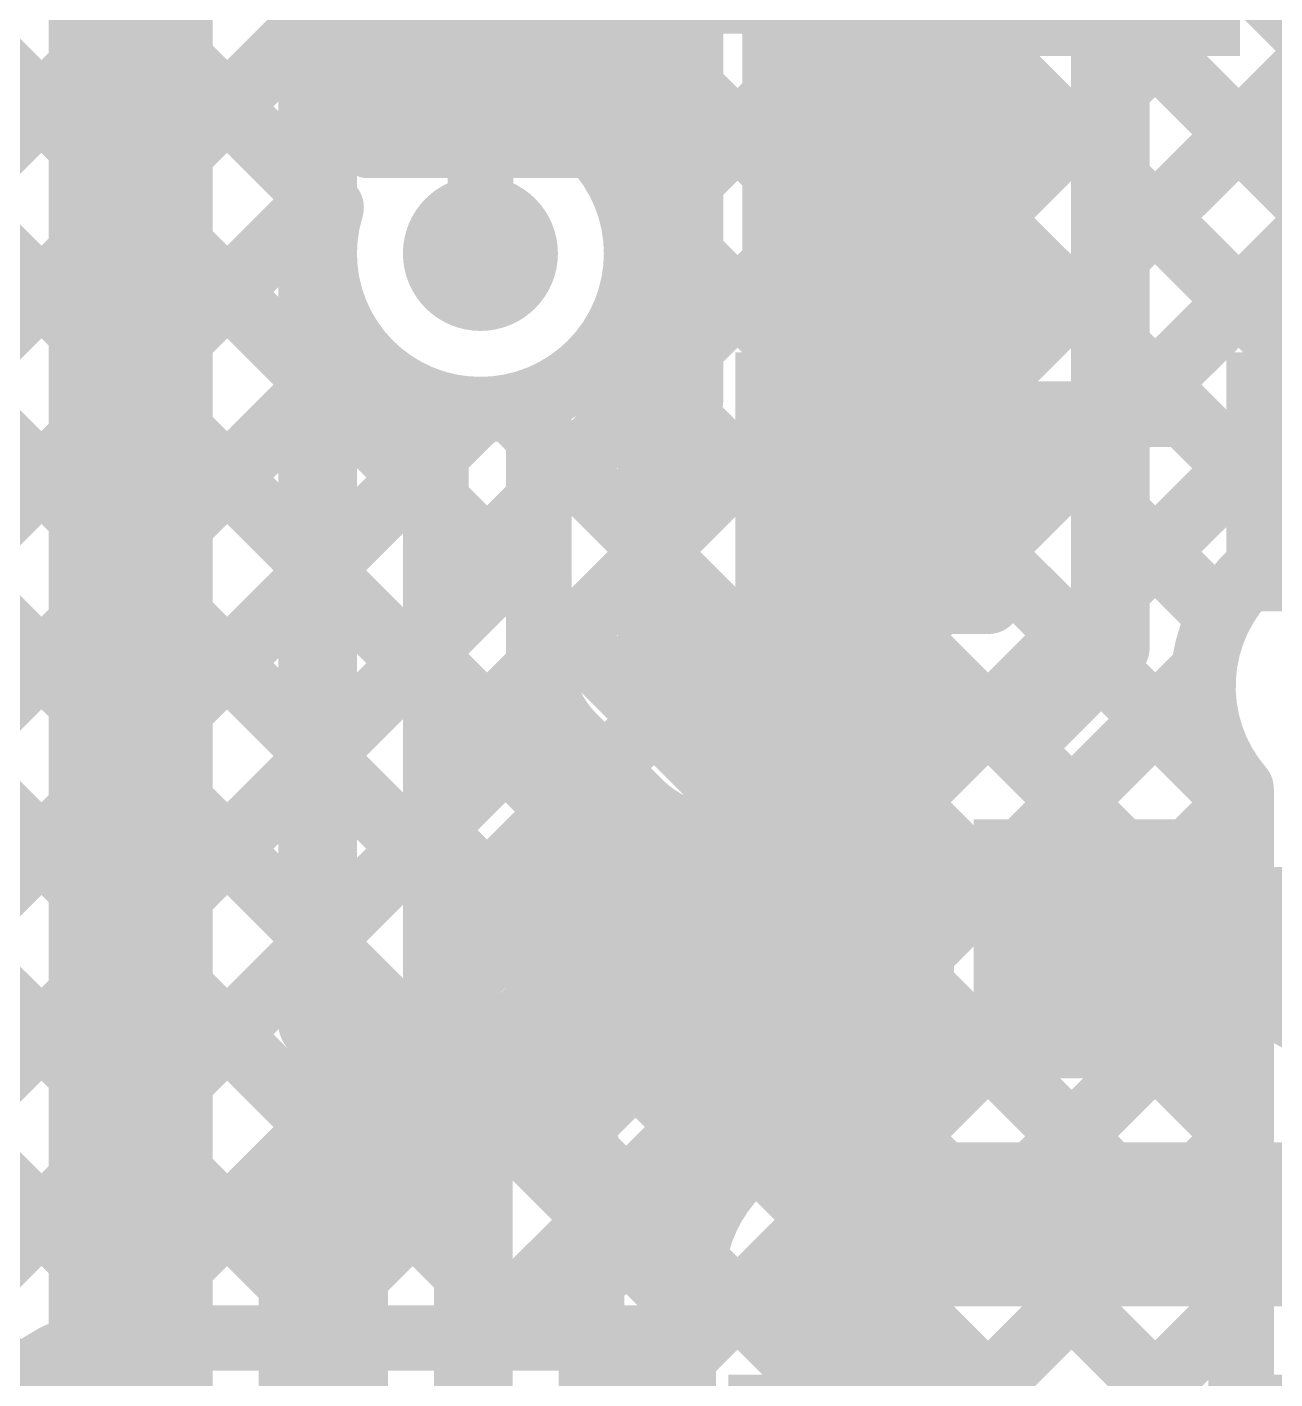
# Model space of a CAD drawing. Header units: millimetres. Extents: x 0.79 to 4.38, y 0.99 to 3.94.
# Drawn here: x 1.61 to 1.8002, y 3.0304 to 3.2365 of the extents above; entities that cross this region are included whole.
import ezdxf

# ---------------------------------------------------------------- set-up
doc = ezdxf.new("R2010")
doc.units = ezdxf.units.MM
doc.header["$MEASUREMENT"] = 0
for name, color, linetype in [('BottomLayer', 5, 'Continuous'), ('BottomOverlay', 54, 'Continuous'), ('BottomPaste', 16, 'Continuous'), ('BottomSolder', 6, 'Continuous'), ('MultiLayer', 9, 'Continuous'), ('TopLayer', 1, 'Continuous'), ('ViaHoleLayer', 16, 'Continuous')]:
    doc.layers.add(name, color=color, linetype=linetype)

# ---------------------------------------------------------------- blocks, each defined once
blk = doc.blocks.new('R__0402_B_105')
at = {"layer": 'BottomLayer'}
for points in [[(-0.0275, 0.0125), (-0.0275, -0.0125), (-0.0095, 0.0125), (-0.0095, -0.0125)], [(0.0095, 0.0125), (0.0095, -0.0125), (0.0275, 0.0125), (0.0275, -0.0125)]]:
    blk.add_solid(points, dxfattribs=at)
at = {"layer": 'BottomOverlay', "const_width": 0.005}
for points in [[(-0.0325, 0.0175), (-0.0325, -0.0175)], [(-0.0325, 0.0175), (-0.0085, 0.0175)], [(0.0085, 0.0175), (0.0325, 0.0175)], [(0.0325, 0.0175), (0.0325, -0.0175)], [(-0.0325, -0.0175), (-0.0085, -0.0175)], [(0.0085, -0.0175), (0.0325, -0.0175)]]:
    blk.add_lwpolyline(points, dxfattribs=at)
at = {"layer": 'BottomOverlay', "const_width": 0.0025}
for points in [[(-0.03375, 0.0175, 1), (-0.03125, 0.0175, 1)], [(-0.03375, 0.0175, 1), (-0.03125, 0.0175, 1)], [(-0.00975, 0.0175, 1), (-0.00725, 0.0175, 1)], [(0.00725, 0.0175, 1), (0.00975, 0.0175, 1)], [(0.03125, 0.0175, 1), (0.03375, 0.0175, 1)], [(0.03125, 0.0175, 1), (0.03375, 0.0175, 1)], [(-0.03375, -0.0175, 1), (-0.03125, -0.0175, 1)], [(-0.03375, -0.0175, 1), (-0.03125, -0.0175, 1)], [(-0.00975, -0.0175, 1), (-0.00725, -0.0175, 1)], [(0.00725, -0.0175, 1), (0.00975, -0.0175, 1)], [(0.03125, -0.0175, 1), (0.03375, -0.0175, 1)], [(0.03125, -0.0175, 1), (0.03375, -0.0175, 1)]]:
    blk.add_lwpolyline(points, format="xyb", close=True, dxfattribs=at)
at = {"layer": 'BottomPaste'}
for points in [[(-0.0275, 0.0125), (-0.0275, -0.0125), (-0.0095, 0.0125), (-0.0095, -0.0125)], [(0.0095, 0.0125), (0.0095, -0.0125), (0.0275, 0.0125), (0.0275, -0.0125)]]:
    blk.add_solid(points, dxfattribs=at)
at = {"layer": 'BottomSolder'}
for points in [[(-0.0315, 0.0165), (-0.0315, -0.0165), (-0.0055, 0.0165), (-0.0055, -0.0165)], [(0.0055, 0.0165), (0.0055, -0.0165), (0.0315, 0.0165), (0.0315, -0.0165)]]:
    blk.add_solid(points, dxfattribs=at)
blk = doc.blocks.new('SOT23_3_B_149')
at = {"layer": 'BottomLayer'}
for points in [[(-0.02166, 0.0580708), (-0.053156, 0.0580708), (-0.02166, 0.0265748), (-0.053156, 0.0265748)], [(0.0531431, 0.0580708), (0.0216471, 0.0580708), (0.0531431, 0.0265748), (0.0216471, 0.0265748)], [(0.0157416, -0.0265749), (-0.0157544, -0.0265749), (0.0157416, -0.0580709), (-0.0157544, -0.0580709)]]:
    blk.add_solid(points, dxfattribs=at)
at = {"layer": 'BottomOverlay'}
for points, const_width in [([(-0.0640851, 0.068, 1), (-0.0739277, 0.068, 1)], 0.0098425), ([(-0.0763883, 0.068, 1), (-0.0714671, 0.068, 1)], 0.0049212), ([(-0.0665457, 0.068, 1), (-0.0616245, 0.068, 1)], 0.0049212), ([(-0.0135064, 0.032, 1), (-0.0085064, 0.032, 1)], 0.005), ([(0.0084936, 0.032, 1), (0.0134936, 0.032, 1)], 0.005), ([(-0.0665064, 0.03, 1), (-0.0615064, 0.03, 1)], 0.005), ([(0.0614936, 0.03, 1), (0.0664936, 0.03, 1)], 0.005), ([(0.0264936, -0.031, 1), (0.0314936, -0.031, 1)], 0.005), ([(0.0614936, -0.031, 1), (0.0664936, -0.031, 1)], 0.005), ([(0.0614936, -0.031, 1), (0.0664936, -0.031, 1)], 0.005), ([(-0.0665064, -0.032, 1), (-0.0615064, -0.032, 1)], 0.005), ([(-0.0665064, -0.032, 1), (-0.0615064, -0.032, 1)], 0.005), ([(-0.0315064, -0.032, 1), (-0.0265064, -0.032, 1)], 0.005)]:
    blk.add_lwpolyline(points, format="xyb", close=True, dxfattribs=dict(at, const_width=const_width))
at = {"layer": 'BottomOverlay', "const_width": 0.01}
for points in [[(0.0109936, 0.032), (-0.0110064, 0.032)], [(-0.0640064, 0.03), (-0.0640064, -0.032)], [(0.0639936, 0.03), (0.0639936, -0.031)], [(0.0639936, -0.031), (0.0289936, -0.031)], [(-0.0290064, -0.032), (-0.0640064, -0.032)]]:
    blk.add_lwpolyline(points, dxfattribs=at)
at = {"layer": 'BottomPaste'}
for points in [[(-0.02166, 0.0580708), (-0.053156, 0.0580708), (-0.02166, 0.0265748), (-0.053156, 0.0265748)], [(0.0531431, 0.0580708), (0.0216471, 0.0580708), (0.0531431, 0.0265748), (0.0216471, 0.0265748)], [(0.0157416, -0.0265749), (-0.0157544, -0.0265749), (0.0157416, -0.0580709), (-0.0157544, -0.0580709)]]:
    blk.add_solid(points, dxfattribs=at)
at = {"layer": 'BottomSolder'}
for points in [[(-0.01766, 0.0620708), (-0.057156, 0.0620708), (-0.01766, 0.0225748), (-0.057156, 0.0225748)], [(0.0571431, 0.0620708), (0.0176471, 0.0620708), (0.0571431, 0.0225748), (0.0176471, 0.0225748)], [(0.0197416, -0.0225749), (-0.0197544, -0.0225749), (0.0197416, -0.0620709), (-0.0197544, -0.0620709)]]:
    blk.add_solid(points, dxfattribs=at)
blk = doc.blocks.new('SOT23_3_B_154')
at = {"layer": 'BottomLayer'}
for points in [[(-0.02166, 0.0580708), (-0.053156, 0.0580708), (-0.02166, 0.0265748), (-0.053156, 0.0265748)], [(0.0531431, 0.0580708), (0.0216471, 0.0580708), (0.0531431, 0.0265748), (0.0216471, 0.0265748)], [(0.0157416, -0.0265749), (-0.0157544, -0.0265749), (0.0157416, -0.0580709), (-0.0157544, -0.0580709)]]:
    blk.add_solid(points, dxfattribs=at)
at = {"layer": 'BottomOverlay'}
for points, const_width in [([(-0.0640851, 0.068, 1), (-0.0739277, 0.068, 1)], 0.0098425), ([(-0.0763883, 0.068, 1), (-0.0714671, 0.068, 1)], 0.0049212), ([(-0.0665457, 0.068, 1), (-0.0616245, 0.068, 1)], 0.0049212), ([(-0.0135064, 0.032, 1), (-0.0085064, 0.032, 1)], 0.005), ([(0.0084936, 0.032, 1), (0.0134936, 0.032, 1)], 0.005), ([(-0.0665064, 0.03, 1), (-0.0615064, 0.03, 1)], 0.005), ([(0.0614936, 0.03, 1), (0.0664936, 0.03, 1)], 0.005), ([(0.0264936, -0.031, 1), (0.0314936, -0.031, 1)], 0.005), ([(0.0614936, -0.031, 1), (0.0664936, -0.031, 1)], 0.005), ([(0.0614936, -0.031, 1), (0.0664936, -0.031, 1)], 0.005), ([(-0.0665064, -0.032, 1), (-0.0615064, -0.032, 1)], 0.005), ([(-0.0665064, -0.032, 1), (-0.0615064, -0.032, 1)], 0.005), ([(-0.0315064, -0.032, 1), (-0.0265064, -0.032, 1)], 0.005)]:
    blk.add_lwpolyline(points, format="xyb", close=True, dxfattribs=dict(at, const_width=const_width))
at = {"layer": 'BottomOverlay', "const_width": 0.01}
for points in [[(0.0109936, 0.032), (-0.0110064, 0.032)], [(-0.0640064, 0.03), (-0.0640064, -0.032)], [(0.0639936, 0.03), (0.0639936, -0.031)], [(0.0639936, -0.031), (0.0289936, -0.031)], [(-0.0290064, -0.032), (-0.0640064, -0.032)]]:
    blk.add_lwpolyline(points, dxfattribs=at)
at = {"layer": 'BottomPaste'}
for points in [[(-0.02166, 0.0580708), (-0.053156, 0.0580708), (-0.02166, 0.0265748), (-0.053156, 0.0265748)], [(0.0531431, 0.0580708), (0.0216471, 0.0580708), (0.0531431, 0.0265748), (0.0216471, 0.0265748)], [(0.0157416, -0.0265749), (-0.0157544, -0.0265749), (0.0157416, -0.0580709), (-0.0157544, -0.0580709)]]:
    blk.add_solid(points, dxfattribs=at)
at = {"layer": 'BottomSolder'}
for points in [[(-0.01766, 0.0620708), (-0.057156, 0.0620708), (-0.01766, 0.0225748), (-0.057156, 0.0225748)], [(0.0571431, 0.0620708), (0.0176471, 0.0620708), (0.0571431, 0.0225748), (0.0176471, 0.0225748)], [(0.0197416, -0.0225749), (-0.0197544, -0.0225749), (0.0197416, -0.0620709), (-0.0197544, -0.0620709)]]:
    blk.add_solid(points, dxfattribs=at)

msp = doc.modelspace()

# ---------------------------------------------------------------- linework, layer by layer
at = {"layer": 'BottomLayer'}
for points, const_width in [([(1.2190021, 3.6741798), (1.654588, 3.2385939)], 0.01), ([(1.2244241, 3.6404735), (1.654588, 3.2103096)], 0.01), ([(1.2215683, 3.615045), (1.688, 3.1486133)], 0.01), ([(1.2143693, 3.5939597), (1.7330143, 3.0753147)], 0.01), ([(1.4436106, 3.3364341), (1.7182467, 3.061798)], 0.01), ([(1.737693, 3.202), (1.737693, 3.2891772)], 0.025), ([(1.4737997, 3.2779607), (1.7112757, 3.0404847)], 0.01), ([(1.7473464, 3.2240748), (1.7473464, 3.279571)], 0.01), ([(1.471356, 3.0835611), (1.654588, 3.2667931)], 0.01), ([(1.706, 3.141), (1.706, 3.257)], 0.012), ([(1.724, 3.149), (1.724, 3.257)], 0.01), ([(1.724, 3.2540348), (1.7473464, 3.2306884)], 0.01), ([(1.7750945, 3.1420945), (1.7750945, 3.2518229)], 0.012), ([(1.4755733, 3.2479028), (1.686799, 3.0366771)], 0.01), ([(1.654588, 3.209), (1.654588, 3.246)], 0.01), ([(1.724, 3.2230679), (1.7473464, 3.2464143)], 0.01), ([(1.476992, 3.0609128), (1.654588, 3.2385088)], 0.01), ([(1.7473464, 3.2306884), (1.75396, 3.2240748)], 0.01), ([(1.4665106, 3.2286812), (1.6585147, 3.0366771)], 0.01), ([(1.679088, 3.2027253), (1.679088, 3.23)], 0.01), ([(1.724, 3.2257505), (1.7570945, 3.192656)], 0.01), ([(1.724, 3.1947836), (1.7532912, 3.2240748)], 0.01), ([(1.7473464, 3.2240748), (1.7570945, 3.2240748)], 0.01), ([(1.75396, 3.2240748), (1.7570945, 3.2209403)], 0.01), ([(1.7570945, 3.1495503), (1.7570945, 3.2240748)], 0.01), ([(1.4515931, 3.2153144), (1.6302304, 3.0366771)], 0.01), ([(1.3855, 2.9411365), (1.654588, 3.2102245)], 0.01), ([(1.4303475, 3.2082757), (1.6087921, 3.0298311)], 0.01), ([(1.737693, 3.1671772), (1.737693, 3.202)], 0.025), ([(1.679088, 3.2027253), (1.679091, 3.2027223)], 0.01), ([(1.724, 3.1664993), (1.7570945, 3.1995938)], 0.01), ([(1.724, 3.1974662), (1.7570945, 3.1643717)], 0.01), ([(1.4351752, 2.9625274), (1.6601797, 3.1875319)], 0.01), ([(1.6857566, 3.179141), (1.688, 3.1768976)], 0.01), ([(1.688, 3.141), (1.688, 3.1799185)], 0.01), ([(1.4599321, 2.959), (1.6791211, 3.178189)], 0.01), ([(1.734785, 3.149), (1.7570945, 3.1713095)], 0.01), ([(1.724, 3.1691819), (1.7441819, 3.149)], 0.01), ([(1.4858759, 2.9566595), (1.688, 3.1587836)], 0.01), ([(1.724, 3.149), (1.7565442, 3.149)], 0.01), ([(1.706, 3.141), (1.716, 3.131)], 0.012), ([(1.764, 3.131), (1.7750945, 3.1420945)], 0.012), ([(1.5004782, 2.9429775), (1.6900873, 3.1325866)], 0.01), ([(1.716, 3.131), (1.764, 3.131)], 0.012), ([(1.6932958, 3.1282484), (1.7032484, 3.1182958)], 0.01), ([(1.622199, 3.036414), (1.7036706, 3.1178856)], 0.01), ([(1.6507464, 3.0366771), (1.7270693, 3.113)], 0.01), ([(1.716, 3.113), (1.7462519, 3.113)], 0.01), ([(1.7236133, 3.113), (1.7462519, 3.0903614)], 0.01), ([(1.7462519, 3.0785), (1.7462519, 3.113)], 0.01), ([(1.6790219, 3.0366683), (1.7462519, 3.1038983)], 0.01), ([(1.774, 3.096), (1.852, 3.096)], 0.025), ([(1.7184752, 3.0620289), (1.7277468, 3.0713005)], 0.01), ([(1.7357757, 3.0446812), (1.7450945, 3.054)], 0.025), ([(1.7450945, 3.054), (1.849, 3.054)], 0.025), ([(1.7357757, 3.0121771), (1.7357757, 3.0446812)], 0.025), ([(1.7112757, 3.0391024), (1.7112757, 3.0446812)], 0.01), ([(1.62578, 3.0366771), (1.6783657, 3.0366771)], 0.01), ([(1.6809936, 3.0366771), (1.7088504, 3.0366771)], 0.01)]:
    msp.add_lwpolyline(points, dxfattribs=dict(at, const_width=const_width))
for points, const_width in [([(1.652088, 3.2385939, 1), (1.657088, 3.2385939, 1)], 0.005), ([(1.652088, 3.2385088, 1), (1.657088, 3.2385088, 1)], 0.005), ([(1.7448464, 3.2306884, 1), (1.7498464, 3.2306884, 1)], 0.005), ([(1.7448464, 3.2306884, 1), (1.7498464, 3.2306884, 1)], 0.005), ([(1.676588, 3.23, 1), (1.681588, 3.23, 1)], 0.005), ([(1.7215, 3.2257505, 1), (1.7265, 3.2257505, 1)], 0.005), ([(1.7215, 3.2230679, 1), (1.7265, 3.2230679, 1)], 0.005), ([(1.7448464, 3.2240748, 1), (1.7498464, 3.2240748, 1)], 0.005), ([(1.7448464, 3.2240748, 1), (1.7498464, 3.2240748, 1)], 0.005), ([(1.7507912, 3.2240748, 1), (1.7557912, 3.2240748, 1)], 0.005), ([(1.75146, 3.2240748, 1), (1.75646, 3.2240748, 1)], 0.005), ([(1.75146, 3.2240748, 1), (1.75646, 3.2240748, 1)], 0.005), ([(1.7545945, 3.2240748, 1), (1.7595945, 3.2240748, 1)], 0.005), ([(1.7545945, 3.2240748, 1), (1.7595945, 3.2240748, 1)], 0.005), ([(1.7545945, 3.2209403, 1), (1.7595945, 3.2209403, 1)], 0.005), ([(1.652088, 3.2103096, 1), (1.657088, 3.2103096, 1)], 0.005), ([(1.652088, 3.2102245, 1), (1.657088, 3.2102245, 1)], 0.005), ([(1.652088, 3.209, 1), (1.657088, 3.209, 1)], 0.005), ([(1.6538322, 3.209, 1), (1.6588322, 3.209, 1)], 0.005), ([(1.6731855, 3.202, 1), (1.6849965, 3.202, 1)], 0.011811), ([(1.731443, 3.202, 1), (1.743943, 3.202, 1)], 0.0125), ([(1.731443, 3.202, 1), (1.743943, 3.202, 1)], 0.0125), ([(1.7317875, 3.202, 1), (1.7435985, 3.202, 1)], 0.011811), ([(1.676588, 3.2027253, 1), (1.681588, 3.2027253, 1)], 0.005), ([(1.676588, 3.2027253, 1), (1.681588, 3.2027253, 1)], 0.005), ([(1.676591, 3.2027223, 1), (1.681591, 3.2027223, 1)], 0.005), ([(1.7545945, 3.1995938, 1), (1.7595945, 3.1995938, 1)], 0.005), ([(1.7215, 3.1974662, 1), (1.7265, 3.1974662, 1)], 0.005), ([(1.7215, 3.1947836, 1), (1.7265, 3.1947836, 1)], 0.005), ([(1.7545945, 3.192656, 1), (1.7595945, 3.192656, 1)], 0.005), ([(1.6576797, 3.1875319, 1), (1.6626797, 3.1875319, 1)], 0.005), ([(1.6832566, 3.179141, 1), (1.6882566, 3.179141, 1)], 0.005), ([(1.6855, 3.1799185, 1), (1.6905, 3.1799185, 1)], 0.005), ([(1.6855, 3.1799185, 1), (1.6905, 3.1799185, 1)], 0.005), ([(1.6766211, 3.178189, 1), (1.6816211, 3.178189, 1)], 0.005), ([(1.6855, 3.1768976, 1), (1.6905, 3.1768976, 1)], 0.005), ([(1.731443, 3.1671772, 1), (1.743943, 3.1671772, 1)], 0.0125), ([(1.7545945, 3.1713095, 1), (1.7595945, 3.1713095, 1)], 0.005), ([(1.7215, 3.1691819, 1), (1.7265, 3.1691819, 1)], 0.005), ([(1.7215, 3.1664993, 1), (1.7265, 3.1664993, 1)], 0.005), ([(1.7545945, 3.1643717, 1), (1.7595945, 3.1643717, 1)], 0.005), ([(1.6855, 3.1587836, 1), (1.6905, 3.1587836, 1)], 0.005), ([(1.6855, 3.1486133, 1), (1.6905, 3.1486133, 1)], 0.005), ([(1.7215, 3.149, 1), (1.7265, 3.149, 1)], 0.005), ([(1.7215, 3.149, 1), (1.7265, 3.149, 1)], 0.005), ([(1.732285, 3.149, 1), (1.737285, 3.149, 1)], 0.005), ([(1.7416819, 3.149, 1), (1.7466819, 3.149, 1)], 0.005), ([(1.7540442, 3.149, 1), (1.7590442, 3.149, 1)], 0.005), ([(1.7545945, 3.1495503, 1), (1.7595945, 3.1495503, 1)], 0.005), ([(1.703, 3.141, 1), (1.709, 3.141, 1)], 0.006), ([(1.703, 3.141, 1), (1.709, 3.141, 1)], 0.006), ([(1.7720945, 3.1420945, 1), (1.7780945, 3.1420945, 1)], 0.006), ([(1.7720945, 3.1420945, 1), (1.7780945, 3.1420945, 1)], 0.006), ([(1.6855, 3.141, 1), (1.6905, 3.141, 1)], 0.005), ([(1.6855, 3.141, 1), (1.6905, 3.141, 1)], 0.005), ([(1.6855, 3.141, 1), (1.6905, 3.141, 1)], 0.005), ([(1.6875873, 3.1325866, 1), (1.6925873, 3.1325866, 1)], 0.005), ([(1.713, 3.131, 1), (1.719, 3.131, 1)], 0.006), ([(1.713, 3.131, 1), (1.719, 3.131, 1)], 0.006), ([(1.761, 3.131, 1), (1.767, 3.131, 1)], 0.006), ([(1.761, 3.131, 1), (1.767, 3.131, 1)], 0.006), ([(1.6907721, 3.1282721, 1), (1.6957721, 3.1282721, 1)], 0.005), ([(1.6907958, 3.1282484, 1), (1.6957958, 3.1282484, 1)], 0.005), ([(1.6907958, 3.1282484, 1), (1.6957958, 3.1282484, 1)], 0.005), ([(1.7007484, 3.1182958, 1), (1.7057484, 3.1182958, 1)], 0.005), ([(1.7007484, 3.1182958, 1), (1.7057484, 3.1182958, 1)], 0.005), ([(1.7007721, 3.1182721, 1), (1.7057721, 3.1182721, 1)], 0.005), ([(1.7011706, 3.1178856, 1), (1.7061706, 3.1178856, 1)], 0.005), ([(1.7135, 3.113, 1), (1.7185, 3.113, 1)], 0.005), ([(1.7135, 3.113, 1), (1.7185, 3.113, 1)], 0.005), ([(1.7135, 3.113, 1), (1.7185, 3.113, 1)], 0.005), ([(1.7211133, 3.113, 1), (1.7261133, 3.113, 1)], 0.005), ([(1.7245693, 3.113, 1), (1.7295693, 3.113, 1)], 0.005), ([(1.7437519, 3.113, 1), (1.7487519, 3.113, 1)], 0.005), ([(1.7437519, 3.113, 1), (1.7487519, 3.113, 1)], 0.005), ([(1.7437519, 3.1038983, 1), (1.7487519, 3.1038983, 1)], 0.005), ([(1.76775, 3.096, 1), (1.78025, 3.096, 1)], 0.0125), ([(1.7437519, 3.0903614, 1), (1.7487519, 3.0903614, 1)], 0.005), ([(1.7425945, 3.0785, 1), (1.7475945, 3.0785, 1)], 0.005), ([(1.7425945, 3.0785, 1), (1.7475945, 3.0785, 1)], 0.005), ([(1.7437519, 3.0785, 1), (1.7487519, 3.0785, 1)], 0.005), ([(1.7305143, 3.0753147, 1), (1.7355143, 3.0753147, 1)], 0.005), ([(1.7252468, 3.0713005, 1), (1.7302468, 3.0713005, 1)], 0.005), ([(1.7252468, 3.0713005, 1), (1.7302468, 3.0713005, 1)], 0.005), ([(1.7252704, 3.0713241, 1), (1.7302704, 3.0713241, 1)], 0.005), ([(1.7157467, 3.061798, 1), (1.7207467, 3.061798, 1)], 0.005), ([(1.7159516, 3.0620053, 1), (1.7209516, 3.0620053, 1)], 0.005), ([(1.7159752, 3.0620289, 1), (1.7209752, 3.0620289, 1)], 0.005), ([(1.7159752, 3.0620289, 1), (1.7209752, 3.0620289, 1)], 0.005), ([(1.7388445, 3.054, 1), (1.7513445, 3.054, 1)], 0.0125), ([(1.7388445, 3.054, 1), (1.7513445, 3.054, 1)], 0.0125), ([(1.7295257, 3.0446812, 1), (1.7420257, 3.0446812, 1)], 0.0125), ([(1.7295257, 3.0446812, 1), (1.7420257, 3.0446812, 1)], 0.0125), ([(1.7087757, 3.0446812, 1), (1.7137757, 3.0446812, 1)], 0.005), ([(1.7087757, 3.0446812, 1), (1.7137757, 3.0446812, 1)], 0.005), ([(1.7087757, 3.0446812, 1), (1.7137757, 3.0446812, 1)], 0.005), ([(1.7087757, 3.0404847, 1), (1.7137757, 3.0404847, 1)], 0.005), ([(1.7087757, 3.0391024, 1), (1.7137757, 3.0391024, 1)], 0.005), ([(1.619699, 3.036414, 1), (1.624699, 3.036414, 1)], 0.005), ([(1.62328, 3.0366771, 1), (1.62828, 3.0366771, 1)], 0.005), ([(1.62328, 3.0366771, 1), (1.62828, 3.0366771, 1)], 0.005), ([(1.6277304, 3.0366771, 1), (1.6327304, 3.0366771, 1)], 0.005), ([(1.6482464, 3.0366771, 1), (1.6532464, 3.0366771, 1)], 0.005), ([(1.6560147, 3.0366771, 1), (1.6610147, 3.0366771, 1)], 0.005), ([(1.6758657, 3.0366771, 1), (1.6808657, 3.0366771, 1)], 0.005), ([(1.6765219, 3.0366683, 1), (1.6815219, 3.0366683, 1)], 0.005), ([(1.6784936, 3.0366771, 1), (1.6834936, 3.0366771, 1)], 0.005), ([(1.684299, 3.0366771, 1), (1.689299, 3.0366771, 1)], 0.005), ([(1.7063504, 3.0366771, 1), (1.7113504, 3.0366771, 1)], 0.005), ([(1.6062921, 3.0298311, 1), (1.6112921, 3.0298311, 1)], 0.005)]:
    msp.add_lwpolyline(points, format="xyb", close=True, dxfattribs=dict(at, const_width=const_width))
at = {"layer": 'BottomLayer', "const_width": 0.01}
for points in [[(1.688, 3.1799185, -0.631371418224929), (1.6563322, 3.209)], [(1.6932958, 3.1282484, -0.199396299891616), (1.688, 3.141)], [(1.6932721, 3.1282721, -0.198912367379658), (1.688, 3.141)], [(1.716, 3.113, -0.1993962998916387), (1.7032484, 3.1182958)], [(1.716, 3.113, -0.198912367379658), (1.7032721, 3.1182721)], [(1.7277468, 3.0713005, -0.1992671402269536), (1.7450945, 3.0785)], [(1.7277704, 3.0713241, -0.198912367379658), (1.7450945, 3.0785)], [(1.7112757, 3.0446812, -0.1992671402269535), (1.7184752, 3.0620289)], [(1.7112757, 3.0446812, -0.198912367379658), (1.7184516, 3.0620053)], [(1.62578, 2.9876771, -0.9999999999999999), (1.62578, 3.0366771)]]:
    msp.add_lwpolyline(points, format="xyb", dxfattribs=at)
at = {"layer": 'MultiLayer', "const_width": 0.011811}
for points in [[(1.6731855, 3.202, 1), (1.6849965, 3.202, 1)], [(1.7317875, 3.202, 1), (1.7435985, 3.202, 1)]]:
    msp.add_lwpolyline(points, format="xyb", close=True, dxfattribs=at)
at = {"layer": 'TopLayer'}
for points, const_width in [([(1.62578, 3.012), (1.62578, 3.44978)], 0.025), ([(1.67228, 3.1487164), (1.8385636, 3.315)], 0.01), ([(1.67228, 3.1232606), (1.8640194, 3.315)], 0.01), ([(1.67228, 3.0978048), (1.8894752, 3.315)], 0.01), ([(1.696091, 3.223439), (1.787652, 3.315)], 0.01), ([(1.7027545, 3.2046467), (1.8131078, 3.315)], 0.01), ([(1.725252, 3.315), (1.928, 3.112252)], 0.01), ([(1.65428, 3.08472), (1.65428, 3.31228)], 0.012), ([(1.7069189, 3.3078773), (1.928, 3.0867962)], 0.01), ([(1.679091, 3.202), (1.679091, 3.304091)], 0.01), ([(1.6821934, 3.0822624), (1.9020806, 3.3021496)], 0.01), ([(1.6942107, 3.0688239), (1.9275364, 3.3021496)], 0.01), ([(1.696091, 3.2186722), (1.696091, 3.2970494)], 0.01), ([(1.696091, 3.2932494), (1.928, 3.0613404)], 0.01), ([(1.696091, 3.2677936), (1.8053395, 3.1585451)], 0.01), ([(1.696091, 3.2423378), (1.7917286, 3.1467002)], 0.01), ([(1.7004511, 3.2125219), (1.795, 3.117973)], 0.01), ([(1.737693, 2.8), (1.737693, 3.202)], 0.025), ([(1.6988316, 3.1886856), (1.795, 3.0925172)], 0.01), ([(1.67228, 3.0921758), (1.67228, 3.1791839)], 0.01), ([(1.67228, 3.1741722), (1.6764443, 3.1783365)], 0.01), ([(1.6834669, 3.1785945), (1.795, 3.0670614)], 0.01), ([(1.67228, 3.1643256), (1.795, 3.0416056)], 0.01), ([(1.67228, 3.1388698), (1.795, 3.0161498)], 0.01), ([(1.696, 3.0451574), (1.789318, 3.1384754)], 0.01), ([(1.795, 2.3681148), (1.795, 3.1204127)], 0.01), ([(1.696, 3.0197016), (1.795, 3.1187016)], 0.01), ([(1.67228, 3.113414), (1.795, 2.990694)], 0.01), ([(1.696, 2.9942458), (1.795, 3.0932458)], 0.01), ([(1.67228, 3.0921758), (1.6907042, 3.0737516)], 0.01), ([(1.65428, 3.08472), (1.678, 3.061)], 0.012), ([(1.696, 2.96879), (1.795, 3.06779)], 0.01), ([(1.6956358, 3.0646024), (1.795, 2.9652382)], 0.01), ([(1.65028, 3.0632642), (1.66, 3.0535442)], 0.01), ([(1.65028, 3.012), (1.65028, 3.0632642)], 0.01), ([(1.678, 2.8), (1.678, 3.061)], 0.012), ([(1.696, 2.8155873), (1.696, 3.061)], 0.01), ([(1.65028, 3.0590466), (1.66, 3.0493266)], 0.01), ([(1.65028, 3.050349), (1.6567376, 3.0568066)], 0.01), ([(1.66, 2.8155873), (1.66, 3.0535442)], 0.01), ([(1.696, 2.9433342), (1.795, 3.0423342)], 0.01), ([(1.696, 3.0387824), (1.795, 2.9397824)], 0.01), ([(1.65028, 3.0248932), (1.66, 3.0346132)], 0.01), ([(1.65028, 3.0335908), (1.66, 3.0238708)], 0.01)]:
    msp.add_lwpolyline(points, dxfattribs=dict(at, const_width=const_width))
for points, const_width in [([(1.693591, 3.223439, 1), (1.698591, 3.223439, 1)], 0.005), ([(1.693591, 3.2186722, 1), (1.698591, 3.2186722, 1)], 0.005), ([(1.693591, 3.2186722, 1), (1.698591, 3.2186722, 1)], 0.005), ([(1.6979511, 3.2125219, 1), (1.7029511, 3.2125219, 1)], 0.005), ([(1.6731855, 3.202, 1), (1.6849965, 3.202, 1)], 0.011811), ([(1.731443, 3.202, 1), (1.743943, 3.202, 1)], 0.0125), ([(1.7317875, 3.202, 1), (1.7435985, 3.202, 1)], 0.011811), ([(1.7002545, 3.2046467, 1), (1.7052545, 3.2046467, 1)], 0.005), ([(1.676591, 3.202, 1), (1.681591, 3.202, 1)], 0.005), ([(1.700402, 3.202, 1), (1.705402, 3.202, 1)], 0.005), ([(1.700402, 3.202, 1), (1.705402, 3.202, 1)], 0.005), ([(1.6963316, 3.1886856, 1), (1.7013316, 3.1886856, 1)], 0.005), ([(1.66978, 3.1791839, 1), (1.67478, 3.1791839, 1)], 0.005), ([(1.66978, 3.1791839, 1), (1.67478, 3.1791839, 1)], 0.005), ([(1.6739443, 3.1783365, 1), (1.6789443, 3.1783365, 1)], 0.005), ([(1.6809669, 3.1785945, 1), (1.6859669, 3.1785945, 1)], 0.005), ([(1.66978, 3.1741722, 1), (1.67478, 3.1741722, 1)], 0.005), ([(1.66978, 3.1643256, 1), (1.67478, 3.1643256, 1)], 0.005), ([(1.66978, 3.1487164, 1), (1.67478, 3.1487164, 1)], 0.005), ([(1.7892286, 3.1467002, 1), (1.7942286, 3.1467002, 1)], 0.005), ([(1.66978, 3.1388698, 1), (1.67478, 3.1388698, 1)], 0.005), ([(1.786818, 3.1384754, 1), (1.791818, 3.1384754, 1)], 0.005), ([(1.66978, 3.1232606, 1), (1.67478, 3.1232606, 1)], 0.005), ([(1.7925, 3.1204127, 1), (1.7975, 3.1204127, 1)], 0.005), ([(1.7925, 3.1204127, 1), (1.7975, 3.1204127, 1)], 0.005), ([(1.7925, 3.1187016, 1), (1.7975, 3.1187016, 1)], 0.005), ([(1.7925, 3.117973, 1), (1.7975, 3.117973, 1)], 0.005), ([(1.66978, 3.113414, 1), (1.67478, 3.113414, 1)], 0.005), ([(1.66978, 3.0978048, 1), (1.67478, 3.0978048, 1)], 0.005), ([(1.7925, 3.0932458, 1), (1.7975, 3.0932458, 1)], 0.005), ([(1.7925, 3.0925172, 1), (1.7975, 3.0925172, 1)], 0.005), ([(1.66978, 3.0921758, 1), (1.67478, 3.0921758, 1)], 0.005), ([(1.66978, 3.0921758, 1), (1.67478, 3.0921758, 1)], 0.005), ([(1.65128, 3.08472, 1), (1.65728, 3.08472, 1)], 0.006), ([(1.65128, 3.08472, 1), (1.65728, 3.08472, 1)], 0.006), ([(1.6796934, 3.0822624, 1), (1.6846934, 3.0822624, 1)], 0.005), ([(1.6882042, 3.0737516, 1), (1.6932042, 3.0737516, 1)], 0.005), ([(1.6882042, 3.0737516, 1), (1.6932042, 3.0737516, 1)], 0.005), ([(1.6882279, 3.0737279, 1), (1.6932279, 3.0737279, 1)], 0.005), ([(1.6917107, 3.0688239, 1), (1.6967107, 3.0688239, 1)], 0.005), ([(1.7925, 3.06779, 1), (1.7975, 3.06779, 1)], 0.005), ([(1.7925, 3.0670614, 1), (1.7975, 3.0670614, 1)], 0.005), ([(1.6931358, 3.0646024, 1), (1.6981358, 3.0646024, 1)], 0.005), ([(1.64778, 3.0632642, 1), (1.65278, 3.0632642, 1)], 0.005), ([(1.64778, 3.0632642, 1), (1.65278, 3.0632642, 1)], 0.005), ([(1.675, 3.061, 1), (1.681, 3.061, 1)], 0.006), ([(1.675, 3.061, 1), (1.681, 3.061, 1)], 0.006), ([(1.6935, 3.061, 1), (1.6985, 3.061, 1)], 0.005), ([(1.6935, 3.061, 1), (1.6985, 3.061, 1)], 0.005), ([(1.6935, 3.061, 1), (1.6985, 3.061, 1)], 0.005), ([(1.64778, 3.0590466, 1), (1.65278, 3.0590466, 1)], 0.005), ([(1.6542376, 3.0568066, 1), (1.6592376, 3.0568066, 1)], 0.005), ([(1.6575, 3.0535442, 1), (1.6625, 3.0535442, 1)], 0.005), ([(1.6575, 3.0535442, 1), (1.6625, 3.0535442, 1)], 0.005), ([(1.64778, 3.050349, 1), (1.65278, 3.050349, 1)], 0.005), ([(1.6575, 3.0493266, 1), (1.6625, 3.0493266, 1)], 0.005), ([(1.6935, 3.0451574, 1), (1.6985, 3.0451574, 1)], 0.005), ([(1.7925, 3.0423342, 1), (1.7975, 3.0423342, 1)], 0.005), ([(1.7925, 3.0416056, 1), (1.7975, 3.0416056, 1)], 0.005), ([(1.6935, 3.0387824, 1), (1.6985, 3.0387824, 1)], 0.005), ([(1.64778, 3.0335908, 1), (1.65278, 3.0335908, 1)], 0.005), ([(1.6575, 3.0346132, 1), (1.6625, 3.0346132, 1)], 0.005)]:
    msp.add_lwpolyline(points, format="xyb", close=True, dxfattribs=dict(at, const_width=const_width))
at = {"layer": 'TopLayer', "const_width": 0.01}
for points in [[(1.696091, 3.2186722, -0.1963839564194736), (1.702902, 3.202)], [(1.702902, 3.202, -0.5019709113992763), (1.67228, 3.1791839)], [(1.795, 3.1204127, -1.440034914920426), (1.836811, 3.136)], [(1.6907042, 3.0737516, -0.1993962998916159), (1.696, 3.061)], [(1.6907279, 3.0737279, -0.198912367379658), (1.696, 3.061)]]:
    msp.add_lwpolyline(points, format="xyb", dxfattribs=at)
at = {"layer": 'ViaHoleLayer', "const_width": 0.0059055}
for points in [[(1.6761383, 3.202, 1), (1.6820437, 3.202, 1)], [(1.7347403, 3.202, 1), (1.7406457, 3.202, 1)]]:
    msp.add_lwpolyline(points, format="xyb", close=True, dxfattribs=at)

# ---------------------------------------------------------------- block references
for name, p, rotation in [('R__0402_B_105', (1.679088, 3.2485), 90), ('SOT23_3_B_149', (1.7750881, 3.2095), 180), ('SOT23_3_B_154', (1.7739936, 3.0536771), 180)]:
    msp.add_blockref(name, p, dxfattribs=dict(rotation=rotation))

doc.saveas('drawing.dxf')
